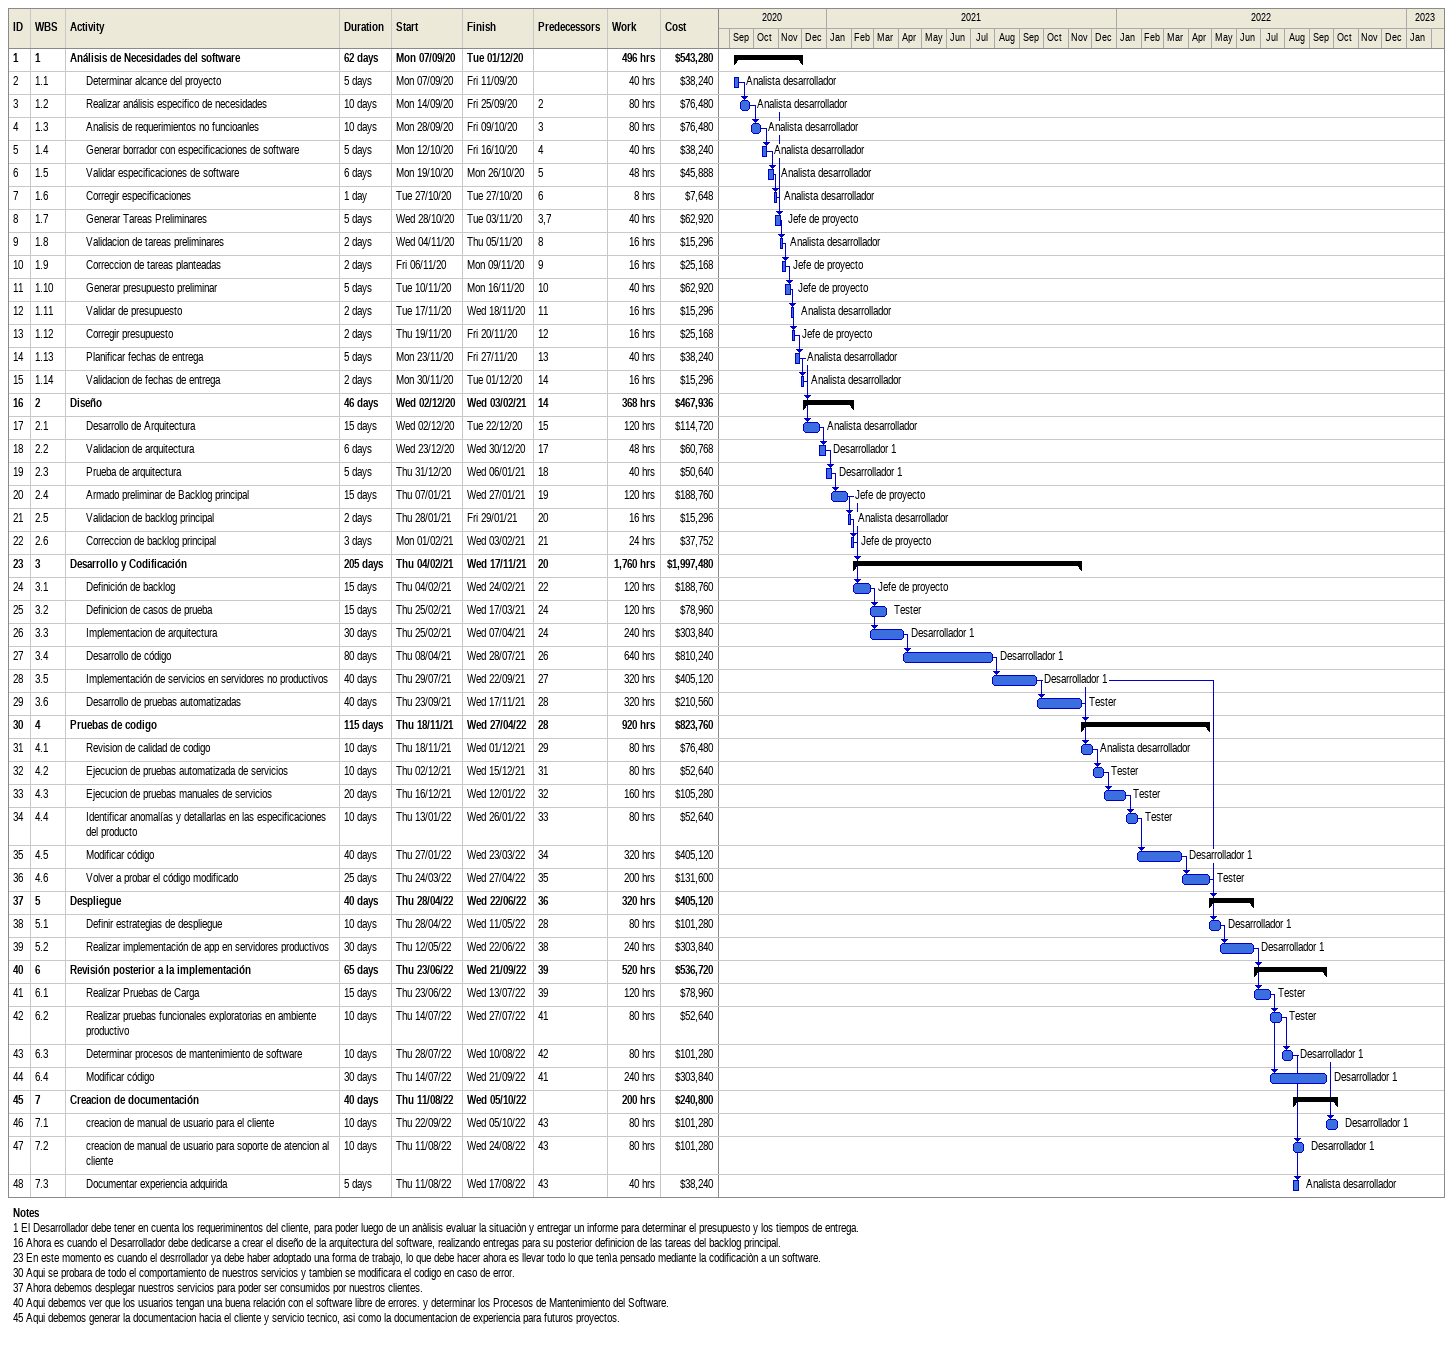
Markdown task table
| ID | WBS | Task | Duration | Start | Finish | Predecessors | Resources | Work (h) | Cost ($) |
|---|---|---|---|---|---|---|---|---|---|
| 1 | 1 | **Análisis de Necesidades del software** | 62d | 2020-09-07 | 2020-12-01 |  |  | 496 | 543280 |
| 2 | 1.1 | Determinar alcance del proyecto | 5d | 2020-09-07 | 2020-09-11 |  | Analista desarrollador | 40 | 38240 |
| 3 | 1.2 | Realizar análisis especifico de necesidades | 10d | 2020-09-14 | 2020-09-25 | 2 | Analista desarrollador | 80 | 76480 |
| 4 | 1.3 | Analisis de requerimientos no funcioanles | 10d | 2020-09-28 | 2020-10-09 | 3 | Analista desarrollador | 80 | 76480 |
| 5 | 1.4 | Generar borrador con especificaciones de software | 5d | 2020-10-12 | 2020-10-16 | 4 | Analista desarrollador | 40 | 38240 |
| 6 | 1.5 | Validar especificaciones de software | 6d | 2020-10-19 | 2020-10-26 | 5 | Analista desarrollador | 48 | 45888 |
| 7 | 1.6 | Corregir especificaciones | 1d | 2020-10-27 | 2020-10-27 | 6 | Analista desarrollador | 8 | 7648 |
| 8 | 1.7 | Generar Tareas Preliminares | 5d | 2020-10-28 | 2020-11-03 | 3, 7 | Jefe de proyecto | 40 | 62920 |
| 9 | 1.8 | Validacion de tareas preliminares | 2d | 2020-11-04 | 2020-11-05 | 8 | Analista desarrollador | 16 | 15296 |
| 10 | 1.9 | Correccion de tareas planteadas | 2d | 2020-11-06 | 2020-11-09 | 9 | Jefe de proyecto | 16 | 25168 |
| 11 | 1.10 | Generar presupuesto preliminar | 5d | 2020-11-10 | 2020-11-16 | 10 | Jefe de proyecto | 40 | 62920 |
| 12 | 1.11 | Validar de presupuesto | 2d | 2020-11-17 | 2020-11-18 | 11 | Analista desarrollador | 16 | 15296 |
| 13 | 1.12 | Corregir presupuesto | 2d | 2020-11-19 | 2020-11-20 | 12 | Jefe de proyecto | 16 | 25168 |
| 14 | 1.13 | Planificar fechas de entrega | 5d | 2020-11-23 | 2020-11-27 | 13 | Analista desarrollador | 40 | 38240 |
| 15 | 1.14 | Validacion de fechas de entrega | 2d | 2020-11-30 | 2020-12-01 | 14 | Analista desarrollador | 16 | 15296 |
| 16 | 2 | **Diseño** | 46d | 2020-12-02 | 2021-02-03 | 14 |  | 368 | 467936 |
| 17 | 2.1 | Desarrollo de Arquitectura | 15d | 2020-12-02 | 2020-12-22 | 15 | Analista desarrollador | 120 | 114720 |
| 18 | 2.2 | Validacion de arquitectura | 6d | 2020-12-23 | 2020-12-30 | 17 | Desarrollador 1 | 48 | 60768 |
| 19 | 2.3 | Prueba de arquitectura | 5d | 2020-12-31 | 2021-01-06 | 18 | Desarrollador 1 | 40 | 50640 |
| 20 | 2.4 | Armado preliminar de Backlog principal | 15d | 2021-01-07 | 2021-01-27 | 19 | Jefe de proyecto | 120 | 188760 |
| 21 | 2.5 | Validacion de backlog principal | 2d | 2021-01-28 | 2021-01-29 | 20 | Analista desarrollador | 16 | 15296 |
| 22 | 2.6 | Correccion de backlog principal | 3d | 2021-02-01 | 2021-02-03 | 21 | Jefe de proyecto | 24 | 37752 |
| 23 | 3 | **Desarrollo y Codificación** | 205d | 2021-02-04 | 2021-11-17 | 20 |  | 1760 | 1997480 |
| 24 | 3.1 | Definición de backlog | 15d | 2021-02-04 | 2021-02-24 | 22 | Jefe de proyecto | 120 | 188760 |
| 25 | 3.2 | Definicion de casos de prueba | 15d | 2021-02-25 | 2021-03-17 | 24 | Tester | 120 | 78960 |
| 26 | 3.3 | Implementacion de arquitectura | 30d | 2021-02-25 | 2021-04-07 | 24 | Desarrollador 1 | 240 | 303840 |
| 27 | 3.4 | Desarrollo de código | 80d | 2021-04-08 | 2021-07-28 | 26 | Desarrollador 1 | 640 | 810240 |
| 28 | 3.5 | Implementación de servicios en servidores no productivos | 40d | 2021-07-29 | 2021-09-22 | 27 | Desarrollador 1 | 320 | 405120 |
| 29 | 3.6 | Desarrollo de pruebas automatizadas | 40d | 2021-09-23 | 2021-11-17 | 28 | Tester | 320 | 210560 |
| 30 | 4 | **Pruebas de codigo** | 115d | 2021-11-18 | 2022-04-27 | 28 |  | 920 | 823760 |
| 31 | 4.1 | Revision de calidad de codigo | 10d | 2021-11-18 | 2021-12-01 | 29 | Analista desarrollador | 80 | 76480 |
| 32 | 4.2 | Ejecucion de pruebas automatizada de servicios | 10d | 2021-12-02 | 2021-12-15 | 31 | Tester | 80 | 52640 |
| 33 | 4.3 | Ejecucion de pruebas manuales de servicios | 20d | 2021-12-16 | 2022-01-12 | 32 | Tester | 160 | 105280 |
| 34 | 4.4 | Identificar anomalías y detallarlas en las especificaciones del producto | 10d | 2022-01-13 | 2022-01-26 | 33 | Tester | 80 | 52640 |
| 35 | 4.5 | Modificar código | 40d | 2022-01-27 | 2022-03-23 | 34 | Desarrollador 1 | 320 | 405120 |
| 36 | 4.6 | Volver a probar el código modificado | 25d | 2022-03-24 | 2022-04-27 | 35 | Tester | 200 | 131600 |
| 37 | 5 | **Despliegue** | 40d | 2022-04-28 | 2022-06-22 | 36 |  | 320 | 405120 |
| 38 | 5.1 | Definir estrategias de despliegue | 10d | 2022-04-28 | 2022-05-11 | 28 | Desarrollador 1 | 80 | 101280 |
| 39 | 5.2 | Realizar implementación de app en servidores productivos | 30d | 2022-05-12 | 2022-06-22 | 38 | Desarrollador 1 | 240 | 303840 |
| 40 | 6 | **Revisión posterior a la implementación** | 65d | 2022-06-23 | 2022-09-21 | 39 |  | 520 | 536720 |
| 41 | 6.1 | Realizar Pruebas de Carga | 15d | 2022-06-23 | 2022-07-13 | 39 | Tester | 120 | 78960 |
| 42 | 6.2 | Realizar pruebas funcionales exploratorias en ambiente productivo | 10d | 2022-07-14 | 2022-07-27 | 41 | Tester | 80 | 52640 |
| 43 | 6.3 | Determinar procesos de mantenimiento de software | 10d | 2022-07-28 | 2022-08-10 | 42 | Desarrollador 1 | 80 | 101280 |
| 44 | 6.4 | Modificar código | 30d | 2022-07-14 | 2022-09-21 | 41 | Desarrollador 1 | 240 | 303840 |
| 45 | 7 | **Creacion de documentación** | 40d | 2022-08-11 | 2022-10-05 |  |  | 200 | 240800 |
| 46 | 7.1 | creacion de manual de usuario para el cliente | 10d | 2022-09-22 | 2022-10-05 | 43 | Desarrollador 1 | 80 | 101280 |
| 47 | 7.2 | creacion de manual de usuario para soporte de atencion al cliente | 10d | 2022-08-11 | 2022-08-24 | 43 | Desarrollador 1 | 80 | 101280 |
| 48 | 7.3 | Documentar experiencia adquirida | 5d | 2022-08-11 | 2022-08-17 | 43 | Analista desarrollador | 40 | 38240 |

Notes
- 1: El Desarrollador debe tener en cuenta los requeriminentos del cliente, para poder luego de un anàlisis evaluar la situaciòn y entregar un informe para determinar el presupuesto y los tiempos de entrega.
- 16: Ahora es cuando el Desarrollador debe dedicarse a crear el diseño de la arquitectura del software, realizando entregas para su posterior definicion de las tareas del backlog principal.
- 23: En este momento es cuando el desrrollador ya debe haber adoptado una forma de trabajo, lo que debe hacer ahora es llevar todo lo que tenìa pensado mediante la codificaciòn a un software.
- 30: Aqui se probara de todo el comportamiento de nuestros servicios y tambien se modificara el codigo en caso de error.
- 37: Ahora debemos desplegar nuestros servicios para poder ser consumidos por nuestros clientes.
- 40: Aqui debemos ver que los usuarios tengan una buena relación con el software libre de errores. y determinar los Procesos de Mantenimiento del Software.
- 45: Aqui debemos generar la documentacion hacia el cliente y servicio tecnico, asi como la documentacion de experiencia para futuros proyectos.
